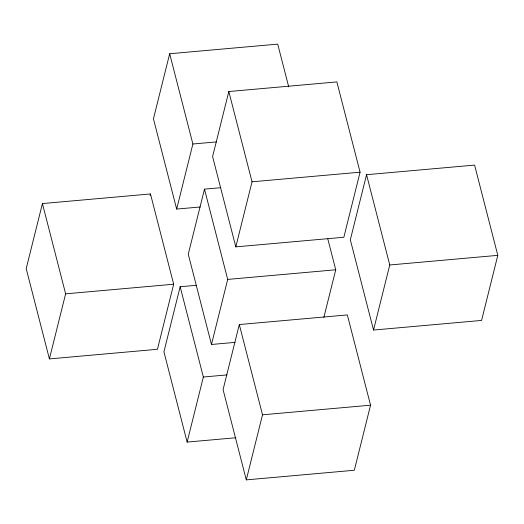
<?xml version="1.0" encoding="UTF-8"?>
<svg xmlns="http://www.w3.org/2000/svg" width="524" height="524" viewBox="0 0 524 524"><rect width="100%" height="100%" fill="white"/><g stroke="black" fill="none" stroke-linecap="round" stroke-linejoin="round"><path stroke-width="0.79" d="M42.424 203.574L26.2 268.642L49.407 358.907L157.449 349.292L173.673 284.218L150.467 193.952L42.424 203.574L65.631 293.84L49.407 358.907M288.711 86.879L277.713 44.121L169.671 53.743L153.447 118.81L176.66 209.076L200.214 206.98M150.067 195.537L150.467 193.952M176.66 209.076L192.884 144.008L169.671 53.743M196.395 285.298L180.151 286.746L163.927 351.814L187.133 442.086L235.879 437.743M220.735 187.697L204.484 189.144L188.26 254.212L211.473 344.478L235.027 342.382M228.824 91.536L212.6 156.604L235.807 246.876L343.849 237.254L360.073 172.186L336.866 81.914L228.824 91.536L252.031 181.802L235.807 246.876M187.133 442.086L203.358 377.011L180.151 286.746M211.473 344.478L227.698 279.41L204.484 189.144M239.298 324.546L223.08 389.614L246.287 479.879L354.329 470.257L370.553 405.19L347.34 314.924L239.298 324.546L262.511 414.811L246.287 479.879M323.865 317.4L335.74 269.788L327.795 238.905M366.551 174.708L350.327 239.782L373.533 330.048L481.576 320.426L497.8 255.358L474.593 165.093L366.551 174.708L389.758 264.98L373.533 330.048M192.884 144.008L216.438 141.912M252.031 181.802L360.073 172.186M65.631 293.84L173.673 284.218M227.698 279.41L335.74 269.788M389.758 264.98L497.8 255.358M203.358 377.011L226.918 374.915M262.511 414.811L370.553 405.19"/></g></svg>
